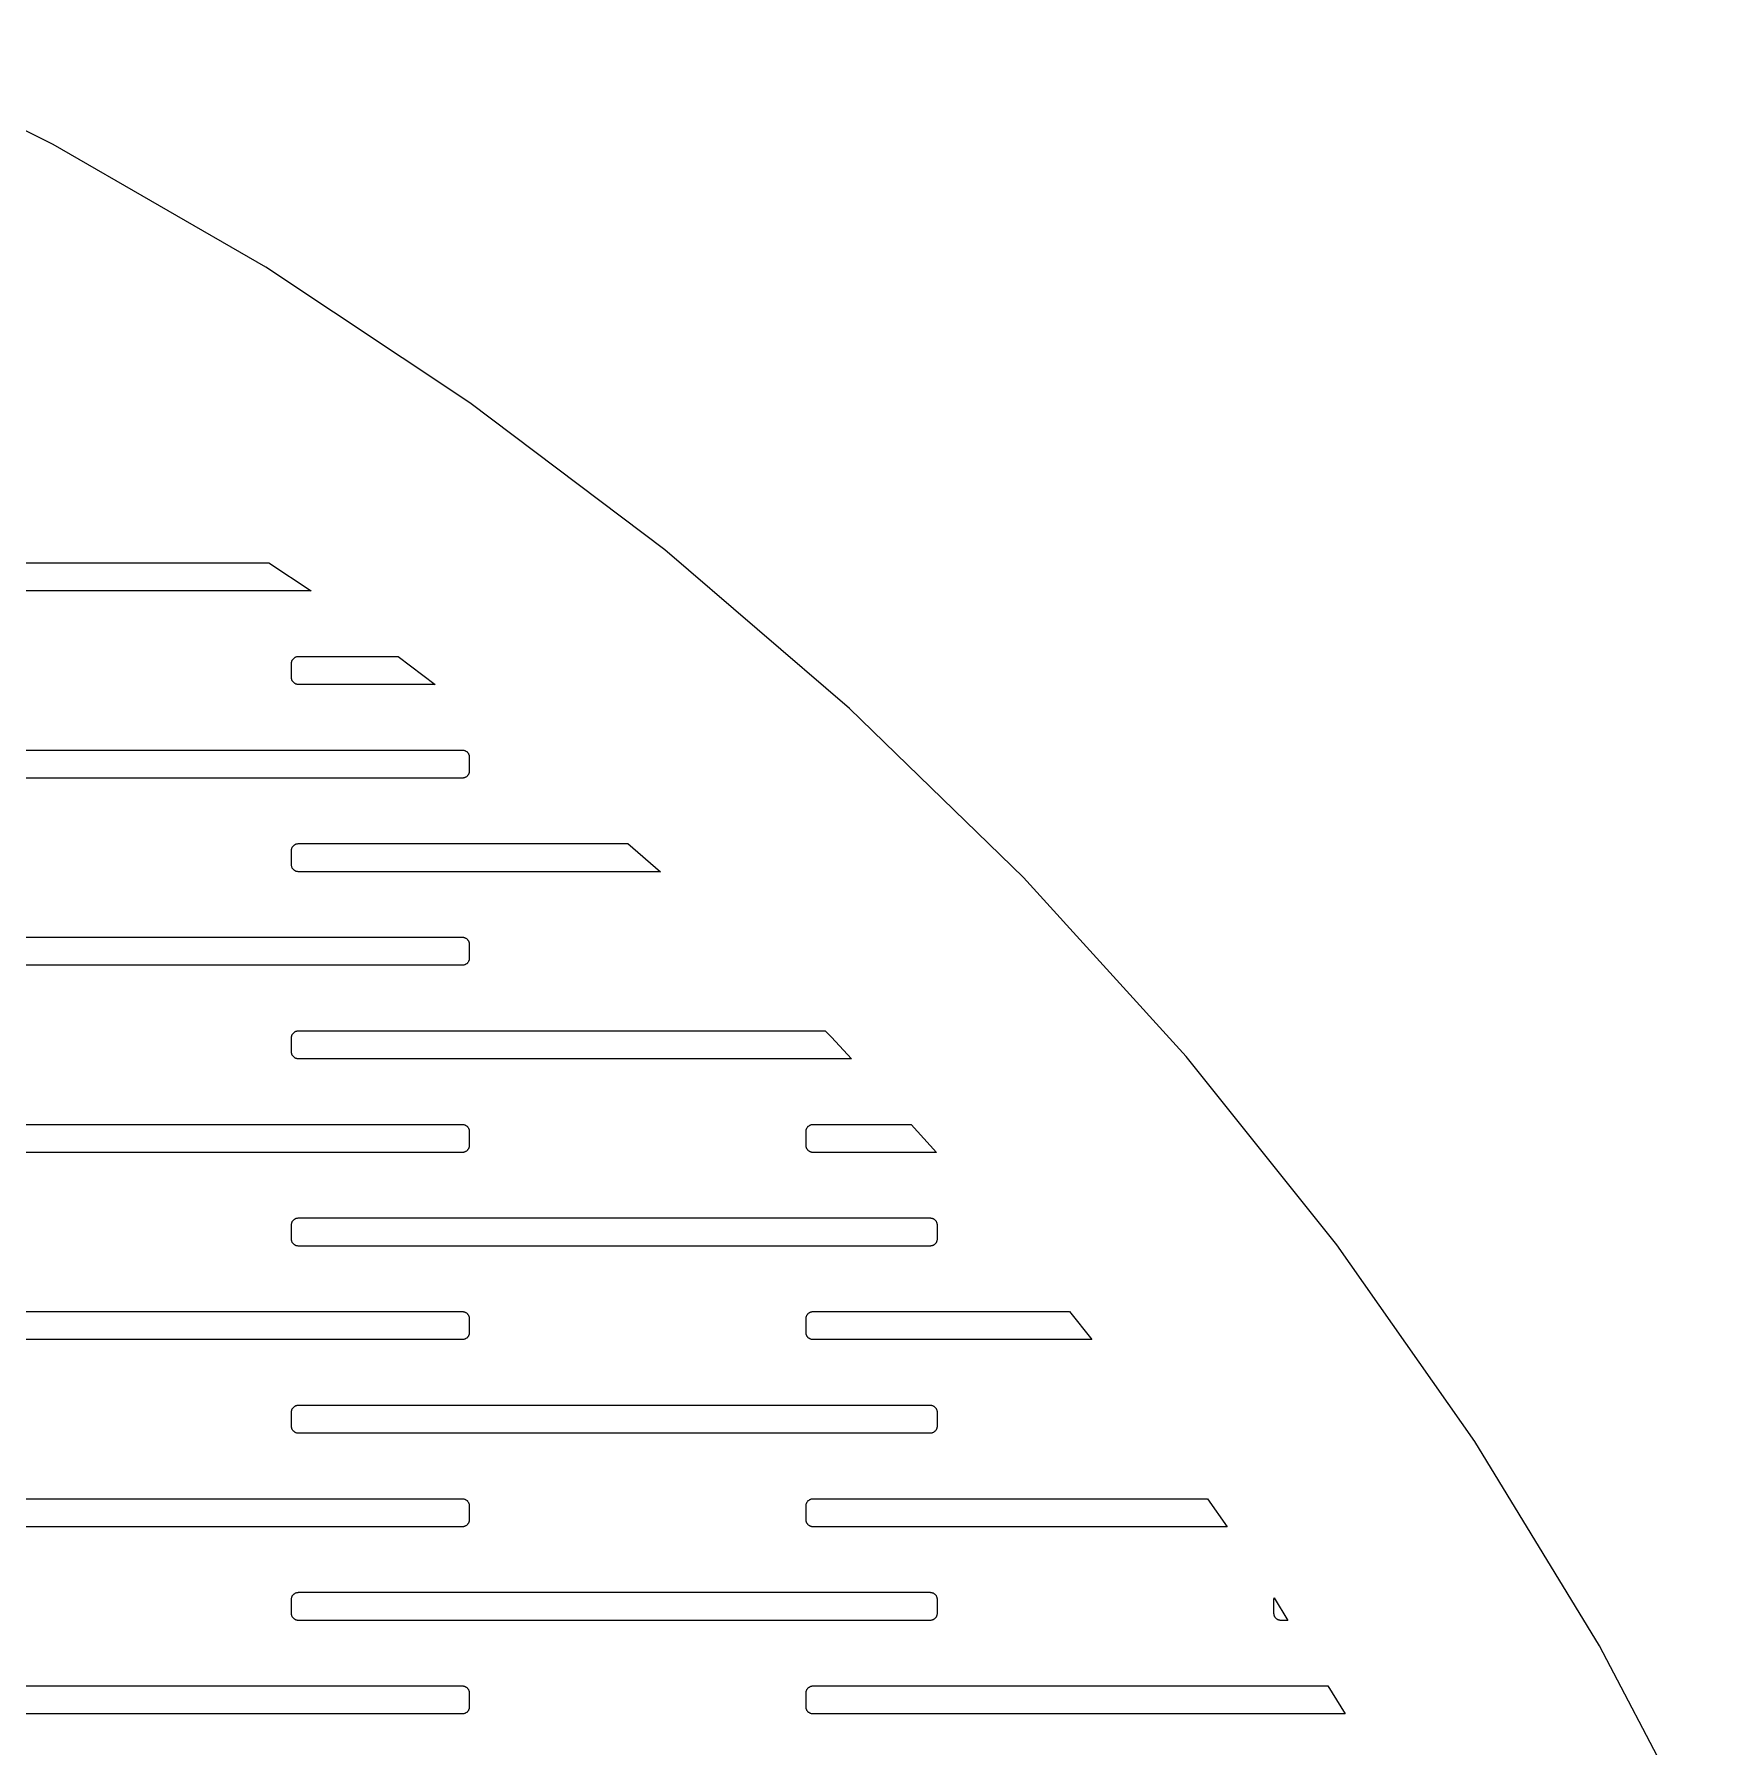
# Model space of a CAD drawing. Header units: metres. Extents: x -156 to 156, y -163 to 163.
# Drawn here: x 80.7 to 152.4, y 73.3 to 146.5 of the extents above; entities that cross this region are included whole.
import ezdxf

# ---------------------------------------------------------------- set-up
doc = ezdxf.new("R2010")
doc.units = ezdxf.units.M

msp = doc.modelspace()

# ---------------------------------------------------------------- linework, layer by layer
for p, q in [((81.5096, 141.787), (72.0841, 146.493)), ((90.6039, 136.531), (81.5096, 141.787)), ((99.3321, 130.745), (90.6039, 136.531)), ((107.661, 124.454), (99.3321, 130.745)), ((115.56, 117.682), (107.661, 124.454)), ((72, 123.9), (90.7341, 123.9)), ((90.7341, 123.9), (92.5445, 122.7)), ((92.5445, 122.7), (72, 122.7)), ((91.7, 119.6), (91.7006, 119.619)), ((91.7, 119), (91.7, 119.6)), ((91.7006, 119.619), (91.7024, 119.638)), ((91.7024, 119.638), (91.7053, 119.656)), ((91.7053, 119.656), (91.7094, 119.675)), ((91.7094, 119.675), (91.7147, 119.693)), ((91.7147, 119.693), (91.7211, 119.71)), ((91.7211, 119.71), (91.7285, 119.728)), ((91.7285, 119.728), (91.7371, 119.745)), ((91.7371, 119.745), (91.7467, 119.761)), ((91.7467, 119.761), (91.7573, 119.776)), ((91.7573, 119.776), (91.7688, 119.791)), ((91.7688, 119.791), (91.7813, 119.805)), ((91.7813, 119.805), (91.7946, 119.819)), ((91.7946, 119.819), (91.8088, 119.831)), ((91.8088, 119.831), (91.8237, 119.843)), ((91.8237, 119.843), (91.8392, 119.853)), ((91.8392, 119.853), (91.8555, 119.863)), ((91.8555, 119.863), (91.8723, 119.871)), ((91.8723, 119.871), (91.8896, 119.879)), ((91.8896, 119.879), (91.9073, 119.885)), ((91.9073, 119.885), (91.9254, 119.891)), ((91.9254, 119.891), (91.9438, 119.895)), ((91.9438, 119.895), (91.9624, 119.898)), ((91.9624, 119.898), (91.9812, 119.899)), ((91.9812, 119.899), (92, 119.9)), ((92, 119.9), (96.2567, 119.9)), ((96.2567, 119.9), (97.8454, 118.7)), ((91.7006, 118.981), (91.7, 119)), ((91.7024, 118.962), (91.7006, 118.981)), ((91.7053, 118.944), (91.7024, 118.962)), ((91.7094, 118.925), (91.7053, 118.944)), ((91.7147, 118.907), (91.7094, 118.925)), ((91.7211, 118.89), (91.7147, 118.907)), ((91.7285, 118.872), (91.7211, 118.89)), ((91.7371, 118.855), (91.7285, 118.872)), ((91.7467, 118.839), (91.7371, 118.855)), ((91.7573, 118.824), (91.7467, 118.839)), ((91.7688, 118.809), (91.7573, 118.824)), ((91.7813, 118.795), (91.7688, 118.809)), ((91.7946, 118.781), (91.7813, 118.795)), ((91.8088, 118.769), (91.7946, 118.781)), ((91.8237, 118.757), (91.8088, 118.769)), ((91.8392, 118.747), (91.8237, 118.757)), ((91.8555, 118.737), (91.8392, 118.747)), ((91.8723, 118.729), (91.8555, 118.737)), ((91.8896, 118.721), (91.8723, 118.729)), ((91.9073, 118.715), (91.8896, 118.721)), ((91.9254, 118.709), (91.9073, 118.715)), ((91.9438, 118.705), (91.9254, 118.709)), ((91.9624, 118.702), (91.9438, 118.705)), ((91.9812, 118.701), (91.9624, 118.702)), ((92, 118.7), (91.9812, 118.701)), ((97.8454, 118.7), (92, 118.7)), ((122.998, 110.456), (115.56, 117.682)), ((72, 115.9), (99, 115.9)), ((99, 115.9), (99.0188, 115.899)), ((99.0188, 115.899), (99.0376, 115.898)), ((99.0376, 115.898), (99.0562, 115.895)), ((99.0562, 115.895), (99.0746, 115.891)), ((99.0746, 115.891), (99.0927, 115.885)), ((99.0927, 115.885), (99.1104, 115.879)), ((99.1104, 115.879), (99.1277, 115.871)), ((99.1277, 115.871), (99.1445, 115.863)), ((99.1445, 115.863), (99.1608, 115.853)), ((99.1608, 115.853), (99.1763, 115.843)), ((99.1763, 115.843), (99.1912, 115.831)), ((99.1912, 115.831), (99.2054, 115.819)), ((99.2054, 115.819), (99.2187, 115.805)), ((99.2187, 115.805), (99.2312, 115.791)), ((99.2312, 115.791), (99.2427, 115.776)), ((99.2427, 115.776), (99.2533, 115.761)), ((99.2533, 115.761), (99.2629, 115.745)), ((99.2629, 115.745), (99.2714, 115.728)), ((99.2714, 115.728), (99.2789, 115.71)), ((99.2789, 115.71), (99.2853, 115.693)), ((99.2853, 115.693), (99.2906, 115.675)), ((99.2906, 115.675), (99.2947, 115.656)), ((99.2947, 115.656), (99.2976, 115.638)), ((99.2906, 114.925), (99.2853, 114.907)), ((99.2947, 114.944), (99.2906, 114.925)), ((99.2976, 114.962), (99.2947, 114.944)), ((99.2976, 115.638), (99.2994, 115.619)), ((99.2994, 114.981), (99.2976, 114.962)), ((99.2994, 115.619), (99.3, 115.6)), ((99.3, 115), (99.2994, 114.981)), ((99.3, 115.6), (99.3, 115)), ((99, 114.7), (72, 114.7)), ((99.0188, 114.701), (99, 114.7)), ((99.0376, 114.702), (99.0188, 114.701)), ((99.0562, 114.705), (99.0376, 114.702)), ((99.0746, 114.709), (99.0562, 114.705)), ((99.0927, 114.715), (99.0746, 114.709)), ((99.1104, 114.721), (99.0927, 114.715)), ((99.1277, 114.729), (99.1104, 114.721)), ((99.1445, 114.737), (99.1277, 114.729)), ((99.1608, 114.747), (99.1445, 114.737)), ((99.1763, 114.757), (99.1608, 114.747)), ((99.1912, 114.769), (99.1763, 114.757)), ((99.2054, 114.781), (99.1912, 114.769)), ((99.2187, 114.795), (99.2054, 114.781)), ((99.2312, 114.809), (99.2187, 114.795)), ((99.2427, 114.824), (99.2312, 114.809)), ((99.2533, 114.839), (99.2427, 114.824)), ((99.2629, 114.855), (99.2533, 114.839)), ((99.2714, 114.872), (99.2629, 114.855)), ((99.2789, 114.89), (99.2714, 114.872)), ((99.2853, 114.907), (99.2789, 114.89)), ((91.7, 111.6), (91.7006, 111.619)), ((91.7, 111), (91.7, 111.6)), ((91.7006, 111.619), (91.7024, 111.638)), ((91.7024, 111.638), (91.7053, 111.656)), ((91.7053, 111.656), (91.7094, 111.675)), ((91.7094, 111.675), (91.7147, 111.693)), ((91.7147, 111.693), (91.7211, 111.71)), ((91.7211, 111.71), (91.7285, 111.728)), ((91.7285, 111.728), (91.7371, 111.745)), ((91.7371, 111.745), (91.7467, 111.761)), ((91.7467, 111.761), (91.7573, 111.776)), ((91.7573, 111.776), (91.7688, 111.791)), ((91.7688, 111.791), (91.7813, 111.805)), ((91.7813, 111.805), (91.7946, 111.819)), ((91.7946, 111.819), (91.8088, 111.831)), ((91.8088, 111.831), (91.8237, 111.843)), ((91.8237, 111.843), (91.8392, 111.853)), ((91.8392, 111.853), (91.8555, 111.863)), ((91.8555, 111.863), (91.8723, 111.871)), ((91.8723, 111.871), (91.8896, 111.879)), ((91.8896, 111.879), (91.9073, 111.885)), ((91.9073, 111.885), (91.9254, 111.891)), ((91.9254, 111.891), (91.9438, 111.895)), ((91.9438, 111.895), (91.9624, 111.898)), ((91.9624, 111.898), (91.9812, 111.899)), ((91.9812, 111.899), (92, 111.9)), ((92, 111.9), (106.081, 111.9)), ((106.081, 111.9), (107.48, 110.7)), ((91.7006, 110.981), (91.7, 111)), ((91.7024, 110.962), (91.7006, 110.981)), ((91.7053, 110.944), (91.7024, 110.962)), ((91.7094, 110.925), (91.7053, 110.944)), ((91.7147, 110.907), (91.7094, 110.925)), ((91.7211, 110.89), (91.7147, 110.907)), ((91.7285, 110.872), (91.7211, 110.89)), ((91.7371, 110.855), (91.7285, 110.872)), ((91.7467, 110.839), (91.7371, 110.855)), ((91.7573, 110.824), (91.7467, 110.839)), ((91.7688, 110.809), (91.7573, 110.824)), ((91.7813, 110.795), (91.7688, 110.809)), ((91.7946, 110.781), (91.7813, 110.795)), ((91.8088, 110.769), (91.7946, 110.781)), ((91.8237, 110.757), (91.8088, 110.769)), ((91.8392, 110.747), (91.8237, 110.757)), ((91.8555, 110.737), (91.8392, 110.747)), ((91.8723, 110.729), (91.8555, 110.737)), ((91.8896, 110.721), (91.8723, 110.729)), ((91.9073, 110.715), (91.8896, 110.721)), ((91.9254, 110.709), (91.9073, 110.715)), ((91.9438, 110.705), (91.9254, 110.709)), ((91.9624, 110.702), (91.9438, 110.705)), ((91.9812, 110.701), (91.9624, 110.702)), ((92, 110.7), (91.9812, 110.701)), ((107.48, 110.7), (92, 110.7)), ((129.948, 102.805), (122.998, 110.456)), ((72, 107.9), (99, 107.9)), ((99, 107.9), (99.0188, 107.899)), ((99.0188, 107.899), (99.0376, 107.898)), ((99.0376, 107.898), (99.0562, 107.895)), ((99.0562, 107.895), (99.0746, 107.891)), ((99.0746, 107.891), (99.0927, 107.885)), ((99.0927, 107.885), (99.1104, 107.879)), ((99.1104, 107.879), (99.1277, 107.871)), ((99.1277, 107.871), (99.1445, 107.863)), ((99.1445, 107.863), (99.1608, 107.853)), ((99.1608, 107.853), (99.1763, 107.843)), ((99.1763, 107.843), (99.1912, 107.831)), ((99.1912, 107.831), (99.2054, 107.819)), ((99.2054, 107.819), (99.2187, 107.805)), ((99.2187, 107.805), (99.2312, 107.791)), ((99.2312, 107.791), (99.2427, 107.776)), ((99.2427, 107.776), (99.2533, 107.761)), ((99.2533, 107.761), (99.2629, 107.745)), ((99.2629, 107.745), (99.2714, 107.728)), ((99.2714, 107.728), (99.2789, 107.71)), ((99.2789, 107.71), (99.2853, 107.693)), ((99.2853, 107.693), (99.2906, 107.675)), ((99.2906, 107.675), (99.2947, 107.656)), ((99.2947, 107.656), (99.2976, 107.638)), ((99.2976, 107.638), (99.2994, 107.619)), ((99.2994, 107.619), (99.3, 107.6)), ((99.3, 107.6), (99.3, 107)), ((99.2714, 106.872), (99.2629, 106.855)), ((99.2789, 106.89), (99.2714, 106.872)), ((99.2853, 106.907), (99.2789, 106.89)), ((99.2906, 106.925), (99.2853, 106.907)), ((99.2947, 106.944), (99.2906, 106.925)), ((99.2976, 106.962), (99.2947, 106.944)), ((99.2994, 106.981), (99.2976, 106.962)), ((99.3, 107), (99.2994, 106.981)), ((99, 106.7), (72, 106.7)), ((99.0188, 106.701), (99, 106.7)), ((99.0376, 106.702), (99.0188, 106.701)), ((99.0562, 106.705), (99.0376, 106.702)), ((99.0746, 106.709), (99.0562, 106.705)), ((99.0927, 106.715), (99.0746, 106.709)), ((99.1104, 106.721), (99.0927, 106.715)), ((99.1277, 106.729), (99.1104, 106.721)), ((99.1445, 106.737), (99.1277, 106.729)), ((99.1608, 106.747), (99.1445, 106.737)), ((99.1763, 106.757), (99.1608, 106.747)), ((99.1912, 106.769), (99.1763, 106.757)), ((99.2054, 106.781), (99.1912, 106.769)), ((99.2187, 106.795), (99.2054, 106.781)), ((99.2312, 106.809), (99.2187, 106.795)), ((99.2427, 106.824), (99.2312, 106.809)), ((99.2533, 106.839), (99.2427, 106.824)), ((99.2629, 106.855), (99.2533, 106.839)), ((91.7, 103.6), (91.7006, 103.619)), ((91.7, 103), (91.7, 103.6)), ((91.7006, 103.619), (91.7024, 103.638)), ((91.7024, 103.638), (91.7053, 103.656)), ((91.7053, 103.656), (91.7094, 103.675)), ((91.7094, 103.675), (91.7147, 103.693)), ((91.7147, 103.693), (91.7211, 103.71)), ((91.7211, 103.71), (91.7285, 103.728)), ((91.7285, 103.728), (91.7371, 103.745)), ((91.7371, 103.745), (91.7467, 103.761)), ((91.7467, 103.761), (91.7573, 103.776)), ((91.7573, 103.776), (91.7688, 103.791)), ((91.7688, 103.791), (91.7813, 103.805)), ((91.7813, 103.805), (91.7946, 103.819)), ((91.7946, 103.819), (91.8088, 103.831)), ((91.8088, 103.831), (91.8237, 103.843)), ((91.8237, 103.843), (91.8392, 103.853)), ((91.8392, 103.853), (91.8555, 103.863)), ((91.8555, 103.863), (91.8723, 103.871)), ((91.8723, 103.871), (91.8896, 103.879)), ((91.8896, 103.879), (91.9073, 103.885)), ((91.9073, 103.885), (91.9254, 103.891)), ((91.9254, 103.891), (91.9438, 103.895)), ((91.9438, 103.895), (91.9624, 103.898)), ((91.9624, 103.898), (91.9812, 103.899)), ((91.9812, 103.899), (92, 103.9)), ((92, 103.9), (114.519, 103.9)), ((114.519, 103.9), (114.792, 103.635)), ((114.792, 103.635), (115.641, 102.7)), ((91.7006, 102.981), (91.7, 103)), ((91.7024, 102.962), (91.7006, 102.981)), ((91.7053, 102.944), (91.7024, 102.962)), ((91.7094, 102.925), (91.7053, 102.944)), ((91.7147, 102.907), (91.7094, 102.925)), ((91.7211, 102.89), (91.7147, 102.907)), ((91.7285, 102.872), (91.7211, 102.89)), ((91.7371, 102.855), (91.7285, 102.872)), ((91.7467, 102.839), (91.7371, 102.855)), ((91.7573, 102.824), (91.7467, 102.839)), ((91.7688, 102.809), (91.7573, 102.824)), ((91.7813, 102.795), (91.7688, 102.809)), ((91.7946, 102.781), (91.7813, 102.795)), ((91.8088, 102.769), (91.7946, 102.781)), ((91.8237, 102.757), (91.8088, 102.769)), ((91.8392, 102.747), (91.8237, 102.757)), ((91.8555, 102.737), (91.8392, 102.747)), ((91.8723, 102.729), (91.8555, 102.737)), ((91.8896, 102.721), (91.8723, 102.729)), ((91.9073, 102.715), (91.8896, 102.721)), ((91.9254, 102.709), (91.9073, 102.715)), ((91.9438, 102.705), (91.9254, 102.709)), ((91.9624, 102.702), (91.9438, 102.705)), ((91.9812, 102.701), (91.9624, 102.702)), ((92, 102.7), (91.9812, 102.701)), ((115.641, 102.7), (92, 102.7)), ((136.383, 94.7584), (129.948, 102.805)), ((72, 99.9), (99, 99.9)), ((99, 99.9), (99.0188, 99.8994)), ((99.0188, 99.8994), (99.0376, 99.8976)), ((99.0376, 99.8976), (99.0562, 99.8947)), ((99.0562, 99.8947), (99.0746, 99.8906)), ((99.0746, 99.8906), (99.0927, 99.8853)), ((99.0927, 99.8853), (99.1104, 99.8789)), ((99.1104, 99.8789), (99.1277, 99.8714)), ((99.1277, 99.8714), (99.1445, 99.8629)), ((99.1445, 99.8629), (99.1608, 99.8533)), ((99.1608, 99.8533), (99.1763, 99.8427)), ((99.1763, 99.8427), (99.1912, 99.8311)), ((99.1912, 99.8311), (99.2054, 99.8187)), ((99.2054, 99.8187), (99.2187, 99.8054)), ((99.2187, 99.8054), (99.2312, 99.7912)), ((99.2312, 99.7912), (99.2427, 99.7763)), ((99.2427, 99.7763), (99.2533, 99.7607)), ((99.2533, 99.7607), (99.2629, 99.7445)), ((99.2629, 99.7445), (99.2714, 99.7277)), ((99.2714, 99.7277), (99.2789, 99.7104)), ((99.2789, 99.7104), (99.2853, 99.6927)), ((99.2853, 99.6927), (99.2906, 99.6746)), ((99.2906, 99.6746), (99.2947, 99.6562)), ((99.2947, 99.6562), (99.2976, 99.6376)), ((99.2976, 99.6376), (99.2994, 99.6188)), ((99.2994, 99.6188), (99.3, 99.6)), ((99.3, 99.6), (99.3, 99)), ((113.7, 99.6), (113.701, 99.6188)), ((113.7, 99), (113.7, 99.6)), ((113.701, 99.6188), (113.702, 99.6376)), ((113.702, 99.6376), (113.705, 99.6562)), ((113.705, 99.6562), (113.709, 99.6746)), ((113.709, 99.6746), (113.715, 99.6927)), ((113.715, 99.6927), (113.721, 99.7104)), ((113.721, 99.7104), (113.729, 99.7277)), ((113.729, 99.7277), (113.737, 99.7445)), ((113.737, 99.7445), (113.747, 99.7607)), ((113.747, 99.7607), (113.757, 99.7763)), ((113.757, 99.7763), (113.769, 99.7912)), ((113.769, 99.7912), (113.781, 99.8054)), ((113.781, 99.8054), (113.795, 99.8187)), ((113.795, 99.8187), (113.809, 99.8311)), ((113.809, 99.8311), (113.824, 99.8427)), ((113.824, 99.8427), (113.839, 99.8533)), ((113.839, 99.8533), (113.855, 99.8629)), ((113.855, 99.8629), (113.872, 99.8714)), ((113.872, 99.8714), (113.89, 99.8789)), ((113.89, 99.8789), (113.907, 99.8853)), ((113.907, 99.8853), (113.925, 99.8906)), ((113.925, 99.8906), (113.944, 99.8947)), ((113.944, 99.8947), (113.962, 99.8976)), ((113.962, 99.8976), (113.981, 99.8994)), ((113.981, 99.8994), (114, 99.9)), ((114, 99.9), (118.185, 99.9)), ((118.185, 99.9), (119.275, 98.7)), ((99.2427, 98.8237), (99.2312, 98.8088)), ((99.2533, 98.8392), (99.2427, 98.8237)), ((99.2629, 98.8555), (99.2533, 98.8392)), ((99.2714, 98.8723), (99.2629, 98.8555)), ((99.2789, 98.8896), (99.2714, 98.8723)), ((99.2853, 98.9073), (99.2789, 98.8896)), ((99.2906, 98.9254), (99.2853, 98.9073)), ((99.2947, 98.9438), (99.2906, 98.9254)), ((99.2976, 98.9624), (99.2947, 98.9438)), ((99.2994, 98.9812), (99.2976, 98.9624)), ((99.3, 99), (99.2994, 98.9812)), ((113.701, 98.9812), (113.7, 99)), ((113.702, 98.9624), (113.701, 98.9812)), ((113.705, 98.9438), (113.702, 98.9624)), ((113.709, 98.9254), (113.705, 98.9438)), ((113.715, 98.9073), (113.709, 98.9254)), ((113.721, 98.8896), (113.715, 98.9073)), ((113.729, 98.8723), (113.721, 98.8896)), ((113.737, 98.8555), (113.729, 98.8723)), ((113.747, 98.8392), (113.737, 98.8555)), ((113.757, 98.8237), (113.747, 98.8392)), ((113.769, 98.8088), (113.757, 98.8237)), ((99, 98.7), (72, 98.7)), ((99.0188, 98.7006), (99, 98.7)), ((99.0376, 98.7024), (99.0188, 98.7006)), ((99.0562, 98.7053), (99.0376, 98.7024)), ((99.0746, 98.7094), (99.0562, 98.7053)), ((99.0927, 98.7147), (99.0746, 98.7094)), ((99.1104, 98.7211), (99.0927, 98.7147)), ((99.1277, 98.7285), (99.1104, 98.7211)), ((99.1445, 98.7371), (99.1277, 98.7285)), ((99.1608, 98.7467), (99.1445, 98.7371)), ((99.1763, 98.7573), (99.1608, 98.7467)), ((99.1912, 98.7688), (99.1763, 98.7573)), ((99.2054, 98.7813), (99.1912, 98.7688)), ((99.2187, 98.7946), (99.2054, 98.7813)), ((99.2312, 98.8088), (99.2187, 98.7946)), ((113.781, 98.7946), (113.769, 98.8088)), ((113.795, 98.7813), (113.781, 98.7946)), ((113.809, 98.7688), (113.795, 98.7813)), ((113.824, 98.7573), (113.809, 98.7688)), ((113.839, 98.7467), (113.824, 98.7573)), ((113.855, 98.7371), (113.839, 98.7467)), ((113.872, 98.7285), (113.855, 98.7371)), ((113.89, 98.7211), (113.872, 98.7285)), ((113.907, 98.7147), (113.89, 98.7211)), ((113.925, 98.7094), (113.907, 98.7147)), ((113.944, 98.7053), (113.925, 98.7094)), ((113.962, 98.7024), (113.944, 98.7053)), ((113.981, 98.7006), (113.962, 98.7024)), ((114, 98.7), (113.981, 98.7006)), ((119.275, 98.7), (114, 98.7)), ((91.8896, 95.8789), (91.9073, 95.8853)), ((91.9073, 95.8853), (91.9254, 95.8906)), ((91.9254, 95.8906), (91.9438, 95.8947)), ((91.9438, 95.8947), (91.9624, 95.8976)), ((91.9624, 95.8976), (91.9812, 95.8994)), ((91.9812, 95.8994), (92, 95.9)), ((92, 95.9), (119, 95.9)), ((119, 95.9), (119.019, 95.8994)), ((119.019, 95.8994), (119.038, 95.8976)), ((119.038, 95.8976), (119.056, 95.8947)), ((119.056, 95.8947), (119.075, 95.8906)), ((119.075, 95.8906), (119.093, 95.8853)), ((119.093, 95.8853), (119.11, 95.8789)), ((91.7, 95.6), (91.7006, 95.6188)), ((91.7, 95), (91.7, 95.6)), ((91.7006, 95.6188), (91.7024, 95.6376)), ((91.7024, 95.6376), (91.7053, 95.6562)), ((91.7053, 95.6562), (91.7094, 95.6746)), ((91.7094, 95.6746), (91.7147, 95.6927)), ((91.7147, 95.6927), (91.7211, 95.7104)), ((91.7211, 95.7104), (91.7285, 95.7277)), ((91.7285, 95.7277), (91.7371, 95.7445)), ((91.7371, 95.7445), (91.7467, 95.7607)), ((91.7467, 95.7607), (91.7573, 95.7763)), ((91.7573, 95.7763), (91.7688, 95.7912)), ((91.7688, 95.7912), (91.7813, 95.8054)), ((91.7813, 95.8054), (91.7946, 95.8187)), ((91.7946, 95.8187), (91.8088, 95.8311)), ((91.8088, 95.8311), (91.8237, 95.8427)), ((91.8237, 95.8427), (91.8392, 95.8533)), ((91.8392, 95.8533), (91.8555, 95.8629)), ((91.8555, 95.8629), (91.8723, 95.8714)), ((91.8723, 95.8714), (91.8896, 95.8789)), ((119.11, 95.8789), (119.128, 95.8714)), ((119.128, 95.8714), (119.145, 95.8629)), ((119.145, 95.8629), (119.161, 95.8533)), ((119.161, 95.8533), (119.176, 95.8427)), ((119.176, 95.8427), (119.191, 95.8311)), ((119.191, 95.8311), (119.205, 95.8187)), ((119.205, 95.8187), (119.219, 95.8054)), ((119.219, 95.8054), (119.231, 95.7912)), ((119.231, 95.7912), (119.243, 95.7763)), ((119.243, 95.7763), (119.253, 95.7607)), ((119.253, 95.7607), (119.263, 95.7445)), ((119.263, 95.7445), (119.271, 95.7277)), ((119.271, 95.7277), (119.279, 95.7104)), ((119.279, 95.7104), (119.285, 95.6927)), ((119.285, 95.6927), (119.291, 95.6746)), ((119.291, 95.6746), (119.295, 95.6562)), ((119.295, 95.6562), (119.298, 95.6376)), ((119.298, 95.6376), (119.299, 95.6188)), ((119.299, 95.6188), (119.3, 95.6)), ((119.3, 95.6), (119.3, 95)), ((91.7006, 94.9812), (91.7, 95)), ((91.7024, 94.9624), (91.7006, 94.9812)), ((91.7053, 94.9438), (91.7024, 94.9624)), ((91.7094, 94.9254), (91.7053, 94.9438)), ((91.7147, 94.9073), (91.7094, 94.9254)), ((91.7211, 94.8896), (91.7147, 94.9073)), ((91.7285, 94.8723), (91.7211, 94.8896)), ((91.7371, 94.8555), (91.7285, 94.8723)), ((91.7467, 94.8392), (91.7371, 94.8555)), ((91.7573, 94.8237), (91.7467, 94.8392)), ((91.7688, 94.8088), (91.7573, 94.8237)), ((91.7813, 94.7946), (91.7688, 94.8088)), ((91.7946, 94.7813), (91.7813, 94.7946)), ((91.8088, 94.7688), (91.7946, 94.7813)), ((91.8237, 94.7573), (91.8088, 94.7688)), ((91.8392, 94.7467), (91.8237, 94.7573)), ((91.8555, 94.7371), (91.8392, 94.7467)), ((91.8723, 94.7285), (91.8555, 94.7371)), ((91.8896, 94.7211), (91.8723, 94.7285)), ((91.9073, 94.7147), (91.8896, 94.7211)), ((91.9254, 94.7094), (91.9073, 94.7147)), ((91.9438, 94.7053), (91.9254, 94.7094)), ((91.9624, 94.7024), (91.9438, 94.7053)), ((91.9812, 94.7006), (91.9624, 94.7024)), ((92, 94.7), (91.9812, 94.7006)), ((119, 94.7), (92, 94.7)), ((119.019, 94.7006), (119, 94.7)), ((119.038, 94.7024), (119.019, 94.7006)), ((119.056, 94.7053), (119.038, 94.7024)), ((119.075, 94.7094), (119.056, 94.7053)), ((119.093, 94.7147), (119.075, 94.7094)), ((119.11, 94.7211), (119.093, 94.7147)), ((119.128, 94.7285), (119.11, 94.7211)), ((119.145, 94.7371), (119.128, 94.7285)), ((119.161, 94.7467), (119.145, 94.7371)), ((119.176, 94.7573), (119.161, 94.7467)), ((119.191, 94.7688), (119.176, 94.7573)), ((119.205, 94.7813), (119.191, 94.7688)), ((119.219, 94.7946), (119.205, 94.7813)), ((119.231, 94.8088), (119.219, 94.7946)), ((119.243, 94.8237), (119.231, 94.8088)), ((119.253, 94.8392), (119.243, 94.8237)), ((119.263, 94.8555), (119.253, 94.8392)), ((119.271, 94.8723), (119.263, 94.8555)), ((119.279, 94.8896), (119.271, 94.8723)), ((119.285, 94.9073), (119.279, 94.8896)), ((119.291, 94.9254), (119.285, 94.9073)), ((119.295, 94.9438), (119.291, 94.9254)), ((119.298, 94.9624), (119.295, 94.9438)), ((119.299, 94.9812), (119.298, 94.9624)), ((119.3, 95), (119.299, 94.9812)), ((142.28, 86.3482), (136.383, 94.7584)), ((72, 91.9), (99, 91.9)), ((99, 91.9), (99.0188, 91.8994)), ((99.0188, 91.8994), (99.0376, 91.8976)), ((99.0376, 91.8976), (99.0562, 91.8947)), ((99.0562, 91.8947), (99.0746, 91.8906)), ((99.0746, 91.8906), (99.0927, 91.8853)), ((99.0927, 91.8853), (99.1104, 91.8789)), ((99.1104, 91.8789), (99.1277, 91.8714)), ((99.1277, 91.8714), (99.1445, 91.8629)), ((99.1445, 91.8629), (99.1608, 91.8533)), ((99.1608, 91.8533), (99.1763, 91.8427)), ((99.1763, 91.8427), (99.1912, 91.8311)), ((99.1912, 91.8311), (99.2054, 91.8187)), ((99.2054, 91.8187), (99.2187, 91.8054)), ((99.2187, 91.8054), (99.2312, 91.7912)), ((99.2312, 91.7912), (99.2427, 91.7763)), ((99.2427, 91.7763), (99.2533, 91.7607)), ((99.2533, 91.7607), (99.2629, 91.7445)), ((99.2629, 91.7445), (99.2714, 91.7277)), ((99.2714, 91.7277), (99.2789, 91.7104)), ((99.2789, 91.7104), (99.2853, 91.6927)), ((99.2853, 91.6927), (99.2906, 91.6746)), ((99.2906, 91.6746), (99.2947, 91.6562)), ((99.2947, 91.6562), (99.2976, 91.6376)), ((99.2976, 91.6376), (99.2994, 91.6188)), ((99.2994, 91.6188), (99.3, 91.6)), ((99.3, 91.6), (99.3, 91)), ((113.7, 91.6), (113.701, 91.6188)), ((113.7, 91), (113.7, 91.6)), ((113.701, 91.6188), (113.702, 91.6376)), ((113.702, 91.6376), (113.705, 91.6562)), ((113.705, 91.6562), (113.709, 91.6746)), ((113.709, 91.6746), (113.715, 91.6927)), ((113.715, 91.6927), (113.721, 91.7104)), ((113.721, 91.7104), (113.729, 91.7277)), ((113.729, 91.7277), (113.737, 91.7445)), ((113.737, 91.7445), (113.747, 91.7607)), ((113.747, 91.7607), (113.757, 91.7763)), ((113.757, 91.7763), (113.769, 91.7912)), ((113.769, 91.7912), (113.781, 91.8054)), ((113.781, 91.8054), (113.795, 91.8187)), ((113.795, 91.8187), (113.809, 91.8311)), ((113.809, 91.8311), (113.824, 91.8427)), ((113.824, 91.8427), (113.839, 91.8533)), ((113.839, 91.8533), (113.855, 91.8629)), ((113.855, 91.8629), (113.872, 91.8714)), ((113.872, 91.8714), (113.89, 91.8789)), ((113.89, 91.8789), (113.907, 91.8853)), ((113.907, 91.8853), (113.925, 91.8906)), ((113.925, 91.8906), (113.944, 91.8947)), ((113.944, 91.8947), (113.962, 91.8976)), ((113.962, 91.8976), (113.981, 91.8994)), ((113.981, 91.8994), (114, 91.9)), ((114, 91.9), (124.957, 91.9)), ((124.957, 91.9), (125.916, 90.7)), ((99.1912, 90.7688), (99.1763, 90.7573)), ((99.2054, 90.7813), (99.1912, 90.7688)), ((99.2187, 90.7946), (99.2054, 90.7813)), ((99.2312, 90.8088), (99.2187, 90.7946)), ((99.2427, 90.8237), (99.2312, 90.8088)), ((99.2533, 90.8392), (99.2427, 90.8237)), ((99.2629, 90.8555), (99.2533, 90.8392)), ((99.2714, 90.8723), (99.2629, 90.8555)), ((99.2789, 90.8896), (99.2714, 90.8723)), ((99.2853, 90.9073), (99.2789, 90.8896)), ((99.2906, 90.9254), (99.2853, 90.9073)), ((99.2947, 90.9438), (99.2906, 90.9254)), ((99.2976, 90.9624), (99.2947, 90.9438)), ((99.2994, 90.9812), (99.2976, 90.9624)), ((99.3, 91), (99.2994, 90.9812)), ((113.701, 90.9812), (113.7, 91)), ((113.702, 90.9624), (113.701, 90.9812)), ((113.705, 90.9438), (113.702, 90.9624)), ((113.709, 90.9254), (113.705, 90.9438)), ((113.715, 90.9073), (113.709, 90.9254)), ((113.721, 90.8896), (113.715, 90.9073)), ((113.729, 90.8723), (113.721, 90.8896)), ((113.737, 90.8555), (113.729, 90.8723)), ((113.747, 90.8392), (113.737, 90.8555)), ((113.757, 90.8237), (113.747, 90.8392)), ((113.769, 90.8088), (113.757, 90.8237)), ((113.781, 90.7946), (113.769, 90.8088)), ((113.795, 90.7813), (113.781, 90.7946)), ((113.809, 90.7688), (113.795, 90.7813)), ((113.824, 90.7573), (113.809, 90.7688)), ((99, 90.7), (72, 90.7)), ((99.0188, 90.7006), (99, 90.7)), ((99.0376, 90.7024), (99.0188, 90.7006)), ((99.0562, 90.7053), (99.0376, 90.7024)), ((99.0746, 90.7094), (99.0562, 90.7053)), ((99.0927, 90.7147), (99.0746, 90.7094)), ((99.1104, 90.7211), (99.0927, 90.7147)), ((99.1277, 90.7285), (99.1104, 90.7211)), ((99.1445, 90.7371), (99.1277, 90.7285)), ((99.1608, 90.7467), (99.1445, 90.7371)), ((99.1763, 90.7573), (99.1608, 90.7467)), ((113.839, 90.7467), (113.824, 90.7573)), ((113.855, 90.7371), (113.839, 90.7467)), ((113.872, 90.7285), (113.855, 90.7371)), ((113.89, 90.7211), (113.872, 90.7285)), ((113.907, 90.7147), (113.89, 90.7211)), ((113.925, 90.7094), (113.907, 90.7147)), ((113.944, 90.7053), (113.925, 90.7094)), ((113.962, 90.7024), (113.944, 90.7053)), ((113.981, 90.7006), (113.962, 90.7024)), ((114, 90.7), (113.981, 90.7006)), ((125.916, 90.7), (114, 90.7)), ((91.8088, 87.8311), (91.8237, 87.8427)), ((91.8237, 87.8427), (91.8392, 87.8533)), ((91.8392, 87.8533), (91.8555, 87.8629)), ((91.8555, 87.8629), (91.8723, 87.8714)), ((91.8723, 87.8714), (91.8896, 87.8789)), ((91.8896, 87.8789), (91.9073, 87.8853)), ((91.9073, 87.8853), (91.9254, 87.8906)), ((91.9254, 87.8906), (91.9438, 87.8947)), ((91.9438, 87.8947), (91.9624, 87.8976)), ((91.9624, 87.8976), (91.9812, 87.8994)), ((91.9812, 87.8994), (92, 87.9)), ((92, 87.9), (119, 87.9)), ((119, 87.9), (119.019, 87.8994)), ((119.019, 87.8994), (119.038, 87.8976)), ((119.038, 87.8976), (119.056, 87.8947)), ((119.056, 87.8947), (119.075, 87.8906)), ((119.075, 87.8906), (119.093, 87.8853)), ((119.093, 87.8853), (119.11, 87.8789)), ((119.11, 87.8789), (119.128, 87.8714)), ((119.128, 87.8714), (119.145, 87.8629)), ((119.145, 87.8629), (119.161, 87.8533)), ((119.161, 87.8533), (119.176, 87.8427)), ((119.176, 87.8427), (119.191, 87.8311)), ((91.7, 87.6), (91.7006, 87.6188)), ((91.7, 87), (91.7, 87.6)), ((91.7006, 87.6188), (91.7024, 87.6376)), ((91.7024, 87.6376), (91.7053, 87.6562)), ((91.7053, 87.6562), (91.7094, 87.6746)), ((91.7094, 87.6746), (91.7147, 87.6927)), ((91.7147, 87.6927), (91.7211, 87.7104)), ((91.7211, 87.7104), (91.7285, 87.7277)), ((91.7285, 87.7277), (91.7371, 87.7445)), ((91.7371, 87.7445), (91.7467, 87.7607)), ((91.7467, 87.7607), (91.7573, 87.7763)), ((91.7573, 87.7763), (91.7688, 87.7912)), ((91.7688, 87.7912), (91.7813, 87.8054)), ((91.7813, 87.8054), (91.7946, 87.8187)), ((91.7946, 87.8187), (91.8088, 87.8311)), ((119.191, 87.8311), (119.205, 87.8187)), ((119.205, 87.8187), (119.219, 87.8054)), ((119.219, 87.8054), (119.231, 87.7912)), ((119.231, 87.7912), (119.243, 87.7763)), ((119.243, 87.7763), (119.253, 87.7607)), ((119.253, 87.7607), (119.263, 87.7445)), ((119.263, 87.7445), (119.271, 87.7277)), ((119.271, 87.7277), (119.279, 87.7104)), ((119.279, 87.7104), (119.285, 87.6927)), ((119.285, 87.6927), (119.291, 87.6746)), ((119.291, 87.6746), (119.295, 87.6562)), ((119.295, 87.6562), (119.298, 87.6376)), ((119.298, 87.6376), (119.299, 87.6188)), ((119.299, 87.6188), (119.3, 87.6)), ((119.3, 87.6), (119.3, 87)), ((91.7006, 86.9812), (91.7, 87)), ((91.7024, 86.9624), (91.7006, 86.9812)), ((91.7053, 86.9438), (91.7024, 86.9624)), ((91.7094, 86.9254), (91.7053, 86.9438)), ((91.7147, 86.9073), (91.7094, 86.9254)), ((91.7211, 86.8896), (91.7147, 86.9073)), ((91.7285, 86.8723), (91.7211, 86.8896)), ((91.7371, 86.8555), (91.7285, 86.8723)), ((91.7467, 86.8392), (91.7371, 86.8555)), ((91.7573, 86.8237), (91.7467, 86.8392)), ((91.7688, 86.8088), (91.7573, 86.8237)), ((91.7813, 86.7946), (91.7688, 86.8088)), ((91.7946, 86.7813), (91.7813, 86.7946)), ((91.8088, 86.7688), (91.7946, 86.7813)), ((91.8237, 86.7573), (91.8088, 86.7688)), ((91.8392, 86.7467), (91.8237, 86.7573)), ((91.8555, 86.7371), (91.8392, 86.7467)), ((91.8723, 86.7285), (91.8555, 86.7371)), ((91.8896, 86.7211), (91.8723, 86.7285)), ((91.9073, 86.7147), (91.8896, 86.7211)), ((91.9254, 86.7094), (91.9073, 86.7147)), ((91.9438, 86.7053), (91.9254, 86.7094)), ((91.9624, 86.7024), (91.9438, 86.7053)), ((91.9812, 86.7006), (91.9624, 86.7024)), ((92, 86.7), (91.9812, 86.7006)), ((119, 86.7), (92, 86.7)), ((119.019, 86.7006), (119, 86.7)), ((119.038, 86.7024), (119.019, 86.7006)), ((119.056, 86.7053), (119.038, 86.7024)), ((119.075, 86.7094), (119.056, 86.7053)), ((119.093, 86.7147), (119.075, 86.7094)), ((119.11, 86.7211), (119.093, 86.7147)), ((119.128, 86.7285), (119.11, 86.7211)), ((119.145, 86.7371), (119.128, 86.7285)), ((119.161, 86.7467), (119.145, 86.7371)), ((119.176, 86.7573), (119.161, 86.7467)), ((119.191, 86.7688), (119.176, 86.7573)), ((119.205, 86.7813), (119.191, 86.7688)), ((119.219, 86.7946), (119.205, 86.7813)), ((119.231, 86.8088), (119.219, 86.7946)), ((119.243, 86.8237), (119.231, 86.8088)), ((119.253, 86.8392), (119.243, 86.8237)), ((119.263, 86.8555), (119.253, 86.8392)), ((119.271, 86.8723), (119.263, 86.8555)), ((119.279, 86.8896), (119.271, 86.8723)), ((119.285, 86.9073), (119.279, 86.8896)), ((119.291, 86.9254), (119.285, 86.9073)), ((119.295, 86.9438), (119.291, 86.9254)), ((119.298, 86.9624), (119.295, 86.9438)), ((119.299, 86.9812), (119.298, 86.9624)), ((119.3, 87), (119.299, 86.9812)), ((147.616, 77.6068), (142.28, 86.3482)), ((72, 83.9), (99, 83.9)), ((99, 83.9), (99.0188, 83.8994)), ((99.0188, 83.8994), (99.0376, 83.8976)), ((99.0376, 83.8976), (99.0562, 83.8947)), ((99.0562, 83.8947), (99.0746, 83.8906)), ((99.0746, 83.8906), (99.0927, 83.8853)), ((99.0927, 83.8853), (99.1104, 83.8789)), ((99.1104, 83.8789), (99.1277, 83.8714)), ((99.1277, 83.8714), (99.1445, 83.8629)), ((99.1445, 83.8629), (99.1608, 83.8533)), ((99.1608, 83.8533), (99.1763, 83.8427)), ((99.1763, 83.8427), (99.1912, 83.8311)), ((99.1912, 83.8311), (99.2054, 83.8187)), ((99.2054, 83.8187), (99.2187, 83.8054)), ((99.2187, 83.8054), (99.2312, 83.7912)), ((99.2312, 83.7912), (99.2427, 83.7763)), ((99.2427, 83.7763), (99.2533, 83.7607)), ((99.2533, 83.7607), (99.2629, 83.7445)), ((99.2629, 83.7445), (99.2714, 83.7277)), ((99.2714, 83.7277), (99.2789, 83.7104)), ((99.2789, 83.7104), (99.2853, 83.6927)), ((99.2853, 83.6927), (99.2906, 83.6746)), ((99.2906, 83.6746), (99.2947, 83.6562)), ((99.2947, 83.6562), (99.2976, 83.6376)), ((99.2976, 83.6376), (99.2994, 83.6188)), ((99.2994, 83.6188), (99.3, 83.6)), ((99.3, 83.6), (99.3, 83)), ((113.7, 83.6), (113.701, 83.6188)), ((113.7, 83), (113.7, 83.6)), ((113.701, 83.6188), (113.702, 83.6376)), ((113.702, 83.6376), (113.705, 83.6562)), ((113.705, 83.6562), (113.709, 83.6746)), ((113.709, 83.6746), (113.715, 83.6927)), ((113.715, 83.6927), (113.721, 83.7104)), ((113.721, 83.7104), (113.729, 83.7277)), ((113.729, 83.7277), (113.737, 83.7445)), ((113.737, 83.7445), (113.747, 83.7607)), ((113.747, 83.7607), (113.757, 83.7763)), ((113.757, 83.7763), (113.769, 83.7912)), ((113.769, 83.7912), (113.781, 83.8054)), ((113.781, 83.8054), (113.795, 83.8187)), ((113.795, 83.8187), (113.809, 83.8311)), ((113.809, 83.8311), (113.824, 83.8427)), ((113.824, 83.8427), (113.839, 83.8533)), ((113.839, 83.8533), (113.855, 83.8629)), ((113.855, 83.8629), (113.872, 83.8714)), ((113.872, 83.8714), (113.89, 83.8789)), ((113.89, 83.8789), (113.907, 83.8853)), ((113.907, 83.8853), (113.925, 83.8906)), ((113.925, 83.8906), (113.944, 83.8947)), ((113.944, 83.8947), (113.962, 83.8976)), ((113.962, 83.8976), (113.981, 83.8994)), ((113.981, 83.8994), (114, 83.9)), ((114, 83.9), (130.861, 83.9)), ((130.861, 83.9), (131.703, 82.7)), ((99.0746, 82.7094), (99.0562, 82.7053)), ((99.0927, 82.7147), (99.0746, 82.7094)), ((99.1104, 82.7211), (99.0927, 82.7147)), ((99.1277, 82.7285), (99.1104, 82.7211)), ((99.1445, 82.7371), (99.1277, 82.7285)), ((99.1608, 82.7467), (99.1445, 82.7371)), ((99.1763, 82.7573), (99.1608, 82.7467)), ((99.1912, 82.7688), (99.1763, 82.7573)), ((99.2054, 82.7813), (99.1912, 82.7688)), ((99.2187, 82.7946), (99.2054, 82.7813)), ((99.2312, 82.8088), (99.2187, 82.7946)), ((99.2427, 82.8237), (99.2312, 82.8088)), ((99.2533, 82.8392), (99.2427, 82.8237)), ((99.2629, 82.8555), (99.2533, 82.8392)), ((99.2714, 82.8723), (99.2629, 82.8555)), ((99.2789, 82.8896), (99.2714, 82.8723)), ((99.2853, 82.9073), (99.2789, 82.8896)), ((99.2906, 82.9254), (99.2853, 82.9073)), ((99.2947, 82.9438), (99.2906, 82.9254)), ((99.2976, 82.9624), (99.2947, 82.9438)), ((99.2994, 82.9812), (99.2976, 82.9624)), ((99.3, 83), (99.2994, 82.9812)), ((113.701, 82.9812), (113.7, 83)), ((113.702, 82.9624), (113.701, 82.9812)), ((113.705, 82.9438), (113.702, 82.9624)), ((113.709, 82.9254), (113.705, 82.9438)), ((113.715, 82.9073), (113.709, 82.9254)), ((113.721, 82.8896), (113.715, 82.9073)), ((113.729, 82.8723), (113.721, 82.8896)), ((113.737, 82.8555), (113.729, 82.8723)), ((113.747, 82.8392), (113.737, 82.8555)), ((113.757, 82.8237), (113.747, 82.8392)), ((113.769, 82.8088), (113.757, 82.8237)), ((113.781, 82.7946), (113.769, 82.8088)), ((113.795, 82.7813), (113.781, 82.7946)), ((113.809, 82.7688), (113.795, 82.7813)), ((113.824, 82.7573), (113.809, 82.7688)), ((113.839, 82.7467), (113.824, 82.7573)), ((113.855, 82.7371), (113.839, 82.7467)), ((113.872, 82.7285), (113.855, 82.7371)), ((113.89, 82.7211), (113.872, 82.7285)), ((113.907, 82.7147), (113.89, 82.7211)), ((113.925, 82.7094), (113.907, 82.7147)), ((113.944, 82.7053), (113.925, 82.7094)), ((99, 82.7), (72, 82.7)), ((99.0188, 82.7006), (99, 82.7)), ((99.0376, 82.7024), (99.0188, 82.7006)), ((99.0562, 82.7053), (99.0376, 82.7024)), ((113.962, 82.7024), (113.944, 82.7053)), ((113.981, 82.7006), (113.962, 82.7024)), ((114, 82.7), (113.981, 82.7006)), ((131.703, 82.7), (114, 82.7)), ((91.7573, 79.7763), (91.7688, 79.7912)), ((91.7688, 79.7912), (91.7813, 79.8054)), ((91.7813, 79.8054), (91.7946, 79.8187)), ((91.7946, 79.8187), (91.8088, 79.8311)), ((91.8088, 79.8311), (91.8237, 79.8427)), ((91.8237, 79.8427), (91.8392, 79.8533)), ((91.8392, 79.8533), (91.8555, 79.8629)), ((91.8555, 79.8629), (91.8723, 79.8714)), ((91.8723, 79.8714), (91.8896, 79.8789)), ((91.8896, 79.8789), (91.9073, 79.8853)), ((91.9073, 79.8853), (91.9254, 79.8906)), ((91.9254, 79.8906), (91.9438, 79.8947)), ((91.9438, 79.8947), (91.9624, 79.8976)), ((91.9624, 79.8976), (91.9812, 79.8994)), ((91.9812, 79.8994), (92, 79.9)), ((92, 79.9), (119, 79.9)), ((119, 79.9), (119.019, 79.8994)), ((119.019, 79.8994), (119.038, 79.8976)), ((119.038, 79.8976), (119.056, 79.8947)), ((119.056, 79.8947), (119.075, 79.8906)), ((119.075, 79.8906), (119.093, 79.8853)), ((119.093, 79.8853), (119.11, 79.8789)), ((119.11, 79.8789), (119.128, 79.8714)), ((119.128, 79.8714), (119.145, 79.8629)), ((119.145, 79.8629), (119.161, 79.8533)), ((119.161, 79.8533), (119.176, 79.8427)), ((119.176, 79.8427), (119.191, 79.8311)), ((119.191, 79.8311), (119.205, 79.8187)), ((119.205, 79.8187), (119.219, 79.8054)), ((119.219, 79.8054), (119.231, 79.7912)), ((119.231, 79.7912), (119.243, 79.7763)), ((91.7, 79.6), (91.7006, 79.6188)), ((91.7, 79), (91.7, 79.6)), ((91.7006, 79.6188), (91.7024, 79.6376)), ((91.7024, 79.6376), (91.7053, 79.6562)), ((91.7053, 79.6562), (91.7094, 79.6746)), ((91.7094, 79.6746), (91.7147, 79.6927)), ((91.7147, 79.6927), (91.7211, 79.7104)), ((91.7211, 79.7104), (91.7285, 79.7277)), ((91.7285, 79.7277), (91.7371, 79.7445)), ((91.7371, 79.7445), (91.7467, 79.7607)), ((91.7467, 79.7607), (91.7573, 79.7763)), ((119.243, 79.7763), (119.253, 79.7607)), ((119.253, 79.7607), (119.263, 79.7445)), ((119.263, 79.7445), (119.271, 79.7277)), ((119.271, 79.7277), (119.279, 79.7104)), ((119.279, 79.7104), (119.285, 79.6927)), ((119.285, 79.6927), (119.291, 79.6746)), ((119.291, 79.6746), (119.295, 79.6562)), ((119.295, 79.6562), (119.298, 79.6376)), ((119.298, 79.6376), (119.299, 79.6188)), ((119.299, 79.6188), (119.3, 79.6)), ((119.3, 79.6), (119.3, 79)), ((133.7, 79.6), (133.701, 79.6188)), ((133.7, 79), (133.7, 79.6)), ((133.701, 79.6188), (133.702, 79.6376)), ((133.702, 79.6376), (133.705, 79.6562)), ((133.705, 79.6562), (133.707, 79.6659)), ((133.707, 79.6659), (134.297, 78.7)), ((91.7006, 78.9812), (91.7, 79)), ((91.7024, 78.9624), (91.7006, 78.9812)), ((91.7053, 78.9438), (91.7024, 78.9624)), ((91.7094, 78.9254), (91.7053, 78.9438)), ((91.7147, 78.9073), (91.7094, 78.9254)), ((91.7211, 78.8896), (91.7147, 78.9073)), ((91.7285, 78.8723), (91.7211, 78.8896)), ((91.7371, 78.8555), (91.7285, 78.8723)), ((91.7467, 78.8392), (91.7371, 78.8555)), ((91.7573, 78.8237), (91.7467, 78.8392)), ((91.7688, 78.8088), (91.7573, 78.8237)), ((91.7813, 78.7946), (91.7688, 78.8088)), ((91.7946, 78.7813), (91.7813, 78.7946)), ((91.8088, 78.7688), (91.7946, 78.7813)), ((91.8237, 78.7573), (91.8088, 78.7688)), ((91.8392, 78.7467), (91.8237, 78.7573)), ((91.8555, 78.7371), (91.8392, 78.7467)), ((91.8723, 78.7285), (91.8555, 78.7371)), ((91.8896, 78.7211), (91.8723, 78.7285)), ((91.9073, 78.7147), (91.8896, 78.7211)), ((91.9254, 78.7094), (91.9073, 78.7147)), ((91.9438, 78.7053), (91.9254, 78.7094)), ((91.9624, 78.7024), (91.9438, 78.7053)), ((91.9812, 78.7006), (91.9624, 78.7024)), ((92, 78.7), (91.9812, 78.7006)), ((119, 78.7), (92, 78.7)), ((119.019, 78.7006), (119, 78.7)), ((119.038, 78.7024), (119.019, 78.7006)), ((119.056, 78.7053), (119.038, 78.7024)), ((119.075, 78.7094), (119.056, 78.7053)), ((119.093, 78.7147), (119.075, 78.7094)), ((119.11, 78.7211), (119.093, 78.7147)), ((119.128, 78.7285), (119.11, 78.7211)), ((119.145, 78.7371), (119.128, 78.7285)), ((119.161, 78.7467), (119.145, 78.7371)), ((119.176, 78.7573), (119.161, 78.7467)), ((119.191, 78.7688), (119.176, 78.7573)), ((119.205, 78.7813), (119.191, 78.7688)), ((119.219, 78.7946), (119.205, 78.7813)), ((119.231, 78.8088), (119.219, 78.7946)), ((119.243, 78.8237), (119.231, 78.8088)), ((119.253, 78.8392), (119.243, 78.8237)), ((119.263, 78.8555), (119.253, 78.8392)), ((119.271, 78.8723), (119.263, 78.8555)), ((119.279, 78.8896), (119.271, 78.8723)), ((119.285, 78.9073), (119.279, 78.8896)), ((119.291, 78.9254), (119.285, 78.9073)), ((119.295, 78.9438), (119.291, 78.9254)), ((119.298, 78.9624), (119.295, 78.9438)), ((119.299, 78.9812), (119.298, 78.9624)), ((119.3, 79), (119.299, 78.9812)), ((133.701, 78.9812), (133.7, 79)), ((133.702, 78.9624), (133.701, 78.9812)), ((133.705, 78.9438), (133.702, 78.9624)), ((133.709, 78.9254), (133.705, 78.9438)), ((133.715, 78.9073), (133.709, 78.9254)), ((133.721, 78.8896), (133.715, 78.9073)), ((133.729, 78.8723), (133.721, 78.8896)), ((133.737, 78.8555), (133.729, 78.8723)), ((133.747, 78.8392), (133.737, 78.8555)), ((133.757, 78.8237), (133.747, 78.8392)), ((133.769, 78.8088), (133.757, 78.8237)), ((133.781, 78.7946), (133.769, 78.8088)), ((133.795, 78.7813), (133.781, 78.7946)), ((133.809, 78.7688), (133.795, 78.7813)), ((133.824, 78.7573), (133.809, 78.7688)), ((133.839, 78.7467), (133.824, 78.7573)), ((133.855, 78.7371), (133.839, 78.7467)), ((133.872, 78.7285), (133.855, 78.7371)), ((133.89, 78.7211), (133.872, 78.7285)), ((133.907, 78.7147), (133.89, 78.7211)), ((133.925, 78.7094), (133.907, 78.7147)), ((133.944, 78.7053), (133.925, 78.7094)), ((133.962, 78.7024), (133.944, 78.7053)), ((133.981, 78.7006), (133.962, 78.7024)), ((134, 78.7), (133.981, 78.7006)), ((134.297, 78.7), (134, 78.7)), ((152.372, 68.5681), (147.616, 77.6068)), ((72, 75.9), (99, 75.9)), ((99, 75.9), (99.0188, 75.8994)), ((99.0188, 75.8994), (99.0376, 75.8976)), ((99.0376, 75.8976), (99.0562, 75.8947)), ((99.0562, 75.8947), (99.0746, 75.8906)), ((99.0746, 75.8906), (99.0927, 75.8853)), ((99.0927, 75.8853), (99.1104, 75.8789)), ((99.1104, 75.8789), (99.1277, 75.8714)), ((99.1277, 75.8714), (99.1445, 75.8629)), ((99.1445, 75.8629), (99.1608, 75.8533)), ((99.1608, 75.8533), (99.1763, 75.8427)), ((99.1763, 75.8427), (99.1912, 75.8311)), ((99.1912, 75.8311), (99.2054, 75.8187)), ((99.2054, 75.8187), (99.2187, 75.8054)), ((99.2187, 75.8054), (99.2312, 75.7912)), ((99.2312, 75.7912), (99.2427, 75.7763)), ((99.2427, 75.7763), (99.2533, 75.7607)), ((99.2533, 75.7607), (99.2629, 75.7445)), ((99.2629, 75.7445), (99.2714, 75.7277)), ((99.2714, 75.7277), (99.2789, 75.7104)), ((99.2789, 75.7104), (99.2853, 75.6927)), ((99.2853, 75.6927), (99.2906, 75.6746)), ((99.2906, 75.6746), (99.2947, 75.6562)), ((99.2947, 75.6562), (99.2976, 75.6376)), ((99.2976, 75.6376), (99.2994, 75.6188)), ((99.2994, 75.6188), (99.3, 75.6)), ((99.3, 75.6), (99.3, 75)), ((113.7, 75.6), (113.701, 75.6188)), ((113.7, 75), (113.7, 75.6)), ((113.701, 75.6188), (113.702, 75.6376)), ((113.702, 75.6376), (113.705, 75.6562)), ((113.705, 75.6562), (113.709, 75.6746)), ((113.709, 75.6746), (113.715, 75.6927)), ((113.715, 75.6927), (113.721, 75.7104)), ((113.721, 75.7104), (113.729, 75.7277)), ((113.729, 75.7277), (113.737, 75.7445)), ((113.737, 75.7445), (113.747, 75.7607)), ((113.747, 75.7607), (113.757, 75.7763)), ((113.757, 75.7763), (113.769, 75.7912)), ((113.769, 75.7912), (113.781, 75.8054)), ((113.781, 75.8054), (113.795, 75.8187)), ((113.795, 75.8187), (113.809, 75.8311)), ((113.809, 75.8311), (113.824, 75.8427)), ((113.824, 75.8427), (113.839, 75.8533)), ((113.839, 75.8533), (113.855, 75.8629)), ((113.855, 75.8629), (113.872, 75.8714)), ((113.872, 75.8714), (113.89, 75.8789)), ((113.89, 75.8789), (113.907, 75.8853)), ((113.907, 75.8853), (113.925, 75.8906)), ((113.925, 75.8906), (113.944, 75.8947)), ((113.944, 75.8947), (113.962, 75.8976)), ((113.962, 75.8976), (113.981, 75.8994)), ((113.981, 75.8994), (114, 75.9)), ((114, 75.9), (136.006, 75.9)), ((136.006, 75.9), (136.739, 74.7)), ((99, 74.7), (72, 74.7)), ((99.0188, 74.7006), (99, 74.7)), ((99.0376, 74.7024), (99.0188, 74.7006)), ((99.0562, 74.7053), (99.0376, 74.7024)), ((99.0746, 74.7094), (99.0562, 74.7053)), ((99.0927, 74.7147), (99.0746, 74.7094)), ((99.1104, 74.7211), (99.0927, 74.7147)), ((99.1277, 74.7285), (99.1104, 74.7211)), ((99.1445, 74.7371), (99.1277, 74.7285)), ((99.1608, 74.7467), (99.1445, 74.7371)), ((99.1763, 74.7573), (99.1608, 74.7467)), ((99.1912, 74.7688), (99.1763, 74.7573)), ((99.2054, 74.7813), (99.1912, 74.7688)), ((99.2187, 74.7946), (99.2054, 74.7813)), ((99.2312, 74.8088), (99.2187, 74.7946)), ((99.2427, 74.8237), (99.2312, 74.8088)), ((99.2533, 74.8392), (99.2427, 74.8237)), ((99.2629, 74.8555), (99.2533, 74.8392)), ((99.2714, 74.8723), (99.2629, 74.8555)), ((99.2789, 74.8896), (99.2714, 74.8723)), ((99.2853, 74.9073), (99.2789, 74.8896)), ((99.2906, 74.9254), (99.2853, 74.9073)), ((99.2947, 74.9438), (99.2906, 74.9254)), ((99.2976, 74.9624), (99.2947, 74.9438)), ((99.2994, 74.9812), (99.2976, 74.9624)), ((99.3, 75), (99.2994, 74.9812)), ((113.701, 74.9812), (113.7, 75)), ((113.702, 74.9624), (113.701, 74.9812)), ((113.705, 74.9438), (113.702, 74.9624)), ((113.709, 74.9254), (113.705, 74.9438)), ((113.715, 74.9073), (113.709, 74.9254)), ((113.721, 74.8896), (113.715, 74.9073)), ((113.729, 74.8723), (113.721, 74.8896)), ((113.737, 74.8555), (113.729, 74.8723)), ((113.747, 74.8392), (113.737, 74.8555)), ((113.757, 74.8237), (113.747, 74.8392)), ((113.769, 74.8088), (113.757, 74.8237)), ((113.781, 74.7946), (113.769, 74.8088)), ((113.795, 74.7813), (113.781, 74.7946)), ((113.809, 74.7688), (113.795, 74.7813)), ((113.824, 74.7573), (113.809, 74.7688)), ((113.839, 74.7467), (113.824, 74.7573)), ((113.855, 74.7371), (113.839, 74.7467)), ((113.872, 74.7285), (113.855, 74.7371)), ((113.89, 74.7211), (113.872, 74.7285)), ((113.907, 74.7147), (113.89, 74.7211)), ((113.925, 74.7094), (113.907, 74.7147)), ((113.944, 74.7053), (113.925, 74.7094)), ((113.962, 74.7024), (113.944, 74.7053)), ((113.981, 74.7006), (113.962, 74.7024)), ((114, 74.7), (113.981, 74.7006)), ((136.739, 74.7), (114, 74.7))]:
    msp.add_line(p, q)

doc.saveas('drawing.dxf')
